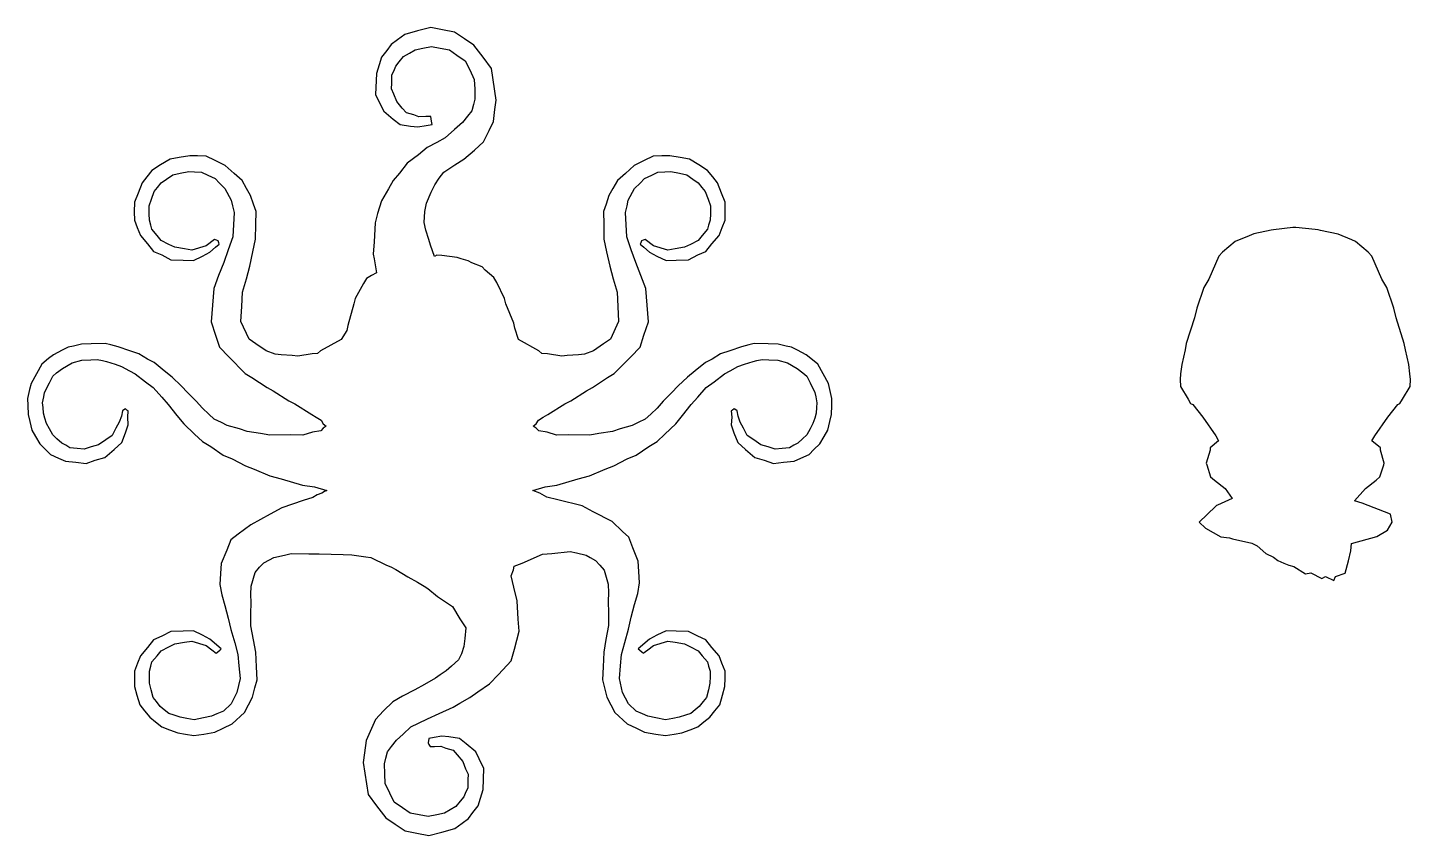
# Model space of a CAD drawing. Header units: metres. Extents: x -46 to 313, y -47 to 224.
# Drawn here: x -46.5 to 113.3, y -46.6 to 46.6 of the extents above; entities that cross this region are included whole.
import ezdxf

# ---------------------------------------------------------------- set-up
doc = ezdxf.new("R2010")
doc.units = ezdxf.units.M

msp = doc.modelspace()

# ---------------------------------------------------------------- linework, layer by layer
for p, q in [((0.11771, 46.6493), (-1.40552, 46.2791)), ((1.47594, 46.3844), (0.11771, 46.6493)), ((2.85484, 46.1441), (1.47594, 46.3844)), ((-3.74342, 45.2535), (-4.45775, 44.7121)), ((-2.88033, 45.869), (-3.74342, 45.2535)), ((-1.40552, 46.2791), (-2.88033, 45.869)), ((4.00143, 45.3612), (2.85484, 46.1441)), ((5.07561, 44.6086), (4.00143, 45.3612)), ((-5.5825, 43.2265), (-5.8633, 42.359)), ((-4.96605, 44.0195), (-5.5825, 43.2265)), ((-4.45775, 44.7121), (-4.96605, 44.0195)), ((-3.51755, 42.7047), (-3.02832, 43.3029)), ((-3.02832, 43.3029), (-2.33965, 43.7115)), ((-2.33965, 43.7115), (-1.69011, 44.0848)), ((-1.69011, 44.0848), (-0.80516, 44.2709)), ((-0.80516, 44.2709), (0.18541, 44.4689)), ((0.18541, 44.4689), (1.20967, 44.2807)), ((1.20967, 44.2807), (2.27321, 44.0908)), ((2.27321, 44.0908), (3.13846, 43.487)), ((3.13846, 43.487), (4.09932, 42.8224)), ((6.16238, 43.237), (5.07561, 44.6086)), ((7.13095, 41.9338), (6.16238, 43.237)), ((-5.8633, 42.359), (-6.16454, 41.3663)), ((-4.38948, 41.1847), (-4.16289, 41.6319)), ((-4.16289, 41.6319), (-3.93089, 42.195)), ((-3.93089, 42.195), (-3.51755, 42.7047)), ((4.09932, 42.8224), (4.61279, 41.7897)), ((4.61279, 41.7897), (5.14499, 40.6445)), ((7.67546, 38.2739), (7.13095, 41.9338)), ((-6.16454, 41.3663), (-6.25404, 38.9451)), ((-4.41971, 39.5752), (-4.39294, 40.2551)), ((-4.39294, 40.2551), (-4.38948, 41.1847)), ((5.14499, 40.6445), (5.19052, 39.5579)), ((-6.25404, 38.9451), (-5.71271, 37.7998)), ((-4.13472, 38.9564), (-4.41971, 39.5752)), ((-3.82094, 38.103), (-4.13472, 38.9564)), ((5.2168, 38.4056), (5.06209, 37.768)), ((5.19052, 39.5579), (5.2168, 38.4056)), ((-5.71271, 37.7998), (-5.31647, 37.0041)), ((-5.31647, 37.0041), (-4.21065, 36.0787)), ((-3.17365, 37.3602), (-3.82094, 38.103)), ((-2.69193, 36.8117), (-3.17365, 37.3602)), ((-1.84618, 36.5625), (-2.69193, 36.8117)), ((4.87024, 37.057), (4.37386, 36.4127)), ((5.06209, 37.768), (4.87024, 37.057)), ((7.35951, 35.8087), (7.53423, 37.1876)), ((7.53423, 37.1876), (7.67546, 38.2739)), ((-4.21065, 36.0787), (-3.4346, 35.4556)), ((-3.4346, 35.4556), (-2.21487, 35.2634)), ((-2.21487, 35.2634), (-1.39624, 35.1854)), ((-1.26086, 36.3625), (-1.84618, 36.5625)), ((-1.39624, 35.1854), (-0.41371, 35.3647)), ((-0.44157, 36.3707), (-1.26086, 36.3625)), ((0.12657, 36.4028), (-0.44157, 36.3707)), ((-0.41371, 35.3647), (0.28093, 35.4514)), ((0.21184, 35.8305), (0.12657, 36.4028)), ((0.28093, 35.4514), (0.21184, 35.8305)), ((3.78775, 35.6876), (2.87518, 34.8827)), ((4.37386, 36.4127), (3.78775, 35.6876)), ((6.8447, 34.7778), (7.35951, 35.8087)), ((1.77863, 33.926), (0.83229, 33.3913)), ((2.87518, 34.8827), (1.77863, 33.926)), ((6.21091, 33.4574), (6.8447, 34.7778)), ((-1.29312, 31.9548), (-2.61172, 31.0018)), ((-0.29542, 32.7936), (-1.29312, 31.9548)), ((0.83229, 33.3913), (-0.29542, 32.7936)), ((3.9417, 31.4494), (5.15463, 32.4933)), ((5.15463, 32.4933), (6.21091, 33.4574)), ((-31.0952, 30.7903), (-32.1031, 30.1413)), ((-30.0089, 31.4611), (-31.0952, 30.7903)), ((-28.9348, 31.653), (-30.0089, 31.4611)), ((-27.7208, 31.8599), (-28.9348, 31.653)), ((-26.8177, 31.8317), (-27.7208, 31.8599)), ((-25.8135, 31.7901), (-26.8177, 31.8317)), ((-24.7765, 31.2888), (-25.8135, 31.7901)), ((-23.6261, 30.7209), (-24.7765, 31.2888)), ((-22.6066, 29.7963), (-23.6261, 30.7209)), ((-2.61172, 31.0018), (-3.49918, 29.8596)), ((1.63873, 29.9728), (2.90904, 30.7848)), ((2.90904, 30.7848), (3.9417, 31.4494)), ((23.6261, 30.7209), (22.6066, 29.7963)), ((24.7765, 31.2888), (23.6261, 30.7209)), ((25.8135, 31.7901), (24.7765, 31.2888)), ((26.8177, 31.8317), (25.8135, 31.7901)), ((27.7208, 31.8599), (26.8177, 31.8317)), ((28.9348, 31.653), (27.7208, 31.8599)), ((30.0089, 31.4611), (28.9348, 31.653)), ((31.0952, 30.7903), (30.0089, 31.4611)), ((32.1031, 30.1413), (31.0952, 30.7903)), ((-32.6936, 29.4051), (-33.2375, 28.7159)), ((-32.1031, 30.1413), (-32.6936, 29.4051)), ((-31.0117, 28.7166), (-30.4075, 29.161)), ((-30.4075, 29.161), (-29.6886, 29.652)), ((-29.6886, 29.652), (-28.8349, 29.8385)), ((-28.8349, 29.8385), (-27.85, 30.0431)), ((-27.85, 30.0431), (-27.1617, 30.0016)), ((-27.1617, 30.0016), (-26.3549, 29.9491)), ((-26.3549, 29.9491), (-25.6516, 29.617)), ((-25.6516, 29.617), (-24.8079, 29.2124)), ((-24.8079, 29.2124), (-24.2995, 28.6919)), ((-21.6874, 28.9828), (-22.6066, 29.7963)), ((-21.162, 28.0613), (-21.6874, 28.9828)), ((-4.22394, 28.9965), (-4.77654, 28.0316)), ((-3.49918, 29.8596), (-4.22394, 28.9965)), ((0.57379, 28.5125), (1.10005, 29.2652)), ((1.10005, 29.2652), (1.63873, 29.9728)), ((21.6874, 28.9828), (21.162, 28.0613)), ((22.6066, 29.7963), (21.6874, 28.9828)), ((24.2995, 28.6919), (24.8079, 29.2124)), ((24.8079, 29.2124), (25.6516, 29.617)), ((25.6516, 29.617), (26.3549, 29.9491)), ((26.3549, 29.9491), (27.1617, 30.0016)), ((27.1617, 30.0016), (27.85, 30.0431)), ((27.85, 30.0431), (28.8349, 29.8385)), ((28.8349, 29.8385), (29.6886, 29.652)), ((29.6886, 29.652), (30.4075, 29.161)), ((30.4075, 29.161), (31.0117, 28.7166)), ((32.6936, 29.4051), (32.1031, 30.1413)), ((33.2375, 28.7159), (32.6936, 29.4051)), ((-33.7041, 27.5484), (-34.1138, 26.499)), ((-33.2375, 28.7159), (-33.7041, 27.5484)), ((-32.1567, 26.8209), (-31.8227, 27.7215)), ((-31.8227, 27.7215), (-31.4492, 28.1833)), ((-31.4492, 28.1833), (-31.0117, 28.7166)), ((-24.2995, 28.6919), (-23.67, 28.0587)), ((-23.67, 28.0587), (-22.9409, 26.7168)), ((-20.6948, 27.2547), (-21.162, 28.0613)), ((-20.3671, 26.2732), (-20.6948, 27.2547)), ((-4.77654, 28.0316), (-5.57944, 26.6367)), ((-0.39021, 26.3715), (0.15753, 27.6387)), ((0.15753, 27.6387), (0.57379, 28.5125)), ((20.6948, 27.2547), (20.3671, 26.2732)), ((21.162, 28.0613), (20.6948, 27.2547)), ((22.9409, 26.7168), (23.67, 28.0587)), ((23.67, 28.0587), (24.2995, 28.6919)), ((31.0117, 28.7166), (31.4492, 28.1833)), ((31.4492, 28.1833), (31.8227, 27.7215)), ((31.8227, 27.7215), (32.1567, 26.8209)), ((33.7041, 27.5484), (33.2375, 28.7159)), ((34.1138, 26.499), (33.7041, 27.5484)), ((-34.1138, 26.499), (-34.1383, 25.3798)), ((-32.4246, 26.0686), (-32.1567, 26.8209)), ((-32.4239, 25.1569), (-32.4246, 26.0686)), ((-22.9409, 26.7168), (-22.7935, 26.0597)), ((-22.7935, 26.0597), (-22.6133, 25.2832)), ((-20.0698, 25.4089), (-20.3671, 26.2732)), ((-5.57944, 26.6367), (-6.0322, 25.1803)), ((-0.56787, 25.402), (-0.39021, 26.3715)), ((20.3671, 26.2732), (20.0698, 25.4089)), ((22.6133, 25.2832), (22.7935, 26.0597)), ((22.7935, 26.0597), (22.9409, 26.7168)), ((32.1567, 26.8209), (32.4246, 26.0686)), ((32.4246, 26.0686), (32.4239, 25.1569)), ((34.1383, 25.3798), (34.1138, 26.499)), ((-34.1383, 25.3798), (-34.1239, 24.4217)), ((-34.1239, 24.4217), (-33.7946, 23.5727)), ((-32.3922, 24.4244), (-32.4239, 25.1569)), ((-32.217, 23.8448), (-32.3922, 24.4244)), ((-22.6133, 25.2832), (-22.7648, 22.491)), ((-20.1029, 23.922), (-20.0698, 25.4089)), ((-6.31769, 24.096), (-6.44064, 21.9146)), ((-6.0322, 25.1803), (-6.31769, 24.096)), ((-0.63138, 24.1405), (-0.56787, 25.402)), ((-0.45346, 23.2515), (-0.63138, 24.1405)), ((20.0698, 25.4089), (20.1029, 23.922)), ((22.7648, 22.491), (22.6133, 25.2832)), ((32.3922, 24.4244), (32.217, 23.8448)), ((32.4239, 25.1569), (32.3922, 24.4244)), ((33.7946, 23.5727), (34.1239, 24.4217)), ((34.1239, 24.4217), (34.1383, 25.3798)), ((-33.7946, 23.5727), (-33.4244, 22.6591)), ((-33.4244, 22.6591), (-32.6008, 21.6761)), ((-32.0936, 23.3555), (-32.217, 23.8448)), ((-31.4868, 22.6398), (-32.0936, 23.3555)), ((-31.0148, 22.0582), (-31.4868, 22.6398)), ((-22.7648, 22.491), (-23.2879, 20.9661)), ((-20.1278, 22.2174), (-20.1029, 23.922)), ((-0.09926, 22.1717), (-0.45346, 23.2515)), ((20.1029, 23.922), (20.1278, 22.2174)), ((23.2879, 20.9661), (22.7648, 22.491)), ((31.4868, 22.6398), (31.0148, 22.0582)), ((32.0936, 23.3555), (31.4868, 22.6398)), ((32.217, 23.8448), (32.0936, 23.3555)), ((32.6008, 21.6761), (33.4244, 22.6591)), ((33.4244, 22.6591), (33.7946, 23.5727)), ((94.686, 22.6059), (93.0419, 21.933)), ((95.211, 22.83), (94.686, 22.6059)), ((97.2249, 23.2575), (95.211, 22.83)), ((97.4794, 23.3034), (97.2249, 23.2575)), ((99.7277, 23.5476), (97.4794, 23.3034)), ((99.813, 23.5505), (99.7277, 23.5476)), ((100.058, 23.574), (99.813, 23.5505)), ((102.306, 23.3297), (100.058, 23.574)), ((102.628, 23.3019), (102.306, 23.3297)), ((102.903, 23.2275), (102.628, 23.3019)), ((104.937, 22.7947), (102.903, 23.2275)), ((106.532, 22.1485), (104.937, 22.7947)), ((-32.6008, 21.6761), (-31.9131, 20.811)), ((-31.9131, 20.811), (-30.9702, 20.3883)), ((-30.1429, 21.6017), (-31.0148, 22.0582)), ((-29.4358, 21.2759), (-30.1429, 21.6017)), ((-28.3495, 21.0894), (-29.4358, 21.2759)), ((-27.4883, 20.951), (-28.3495, 21.0894)), ((-25.8407, 21.4602), (-27.4883, 20.951)), ((-24.8875, 22.1619), (-25.8407, 21.4602)), ((-25.3964, 20.7154), (-24.7366, 21.2873)), ((-24.6388, 22.0888), (-24.8875, 22.1619)), ((-24.7366, 21.2873), (-24.3173, 21.6484)), ((-24.4503, 22.0185), (-24.6388, 22.0888)), ((-24.3812, 21.7944), (-24.4503, 22.0185)), ((-24.3173, 21.6484), (-24.3812, 21.7944)), ((-23.2879, 20.9661), (-23.7962, 19.5408)), ((-20.4306, 20.7443), (-20.1278, 22.2174)), ((-6.44064, 21.9146), (-6.55714, 20.4953)), ((0.08562, 21.5304), (-0.09926, 22.1717)), ((0.54634, 20.2305), (0.08562, 21.5304)), ((20.1278, 22.2174), (20.4306, 20.7443)), ((23.7962, 19.5408), (23.2879, 20.9661)), ((24.3812, 21.7944), (24.3173, 21.6484)), ((24.3173, 21.6484), (24.7366, 21.2873)), ((24.4503, 22.0185), (24.3812, 21.7944)), ((24.6388, 22.0888), (24.4503, 22.0185)), ((24.8875, 22.1619), (24.6388, 22.0888)), ((24.7366, 21.2873), (25.3964, 20.7154)), ((25.8407, 21.4602), (24.8875, 22.1619)), ((27.4883, 20.951), (25.8407, 21.4602)), ((28.3495, 21.0894), (27.4883, 20.951)), ((29.4358, 21.2759), (28.3495, 21.0894)), ((30.1429, 21.6017), (29.4358, 21.2759)), ((31.0148, 22.0582), (30.1429, 21.6017)), ((30.9702, 20.3883), (31.9131, 20.811)), ((31.9131, 20.811), (32.6008, 21.6761)), ((93.0419, 21.933), (91.5946, 20.7122)), ((106.958, 21.933), (106.532, 22.1485)), ((108.406, 20.7122), (106.958, 21.933)), ((-30.9702, 20.3883), (-29.9012, 19.8474)), ((-29.9012, 19.8474), (-28.4782, 19.7861)), ((-28.4782, 19.7861), (-27.2997, 19.7502)), ((-27.2997, 19.7502), (-26.2499, 20.2608)), ((-26.2499, 20.2608), (-25.3964, 20.7154)), ((-23.7962, 19.5408), (-24.3906, 18.0352)), ((-20.7887, 19.0963), (-20.4306, 20.7443)), ((-6.55714, 20.4953), (-6.43666, 19.9512)), ((-6.43666, 19.9512), (-6.17113, 18.3401)), ((0.80505, 20.377), (0.54634, 20.2305)), ((1.38068, 20.3271), (0.80505, 20.377)), ((3.17879, 20.0914), (1.38068, 20.3271)), ((3.62645, 19.9628), (3.17879, 20.0914)), ((4.42133, 19.7314), (3.62645, 19.9628)), ((4.87103, 19.501), (4.42133, 19.7314)), ((6.04234, 19.0043), (4.87103, 19.501)), ((20.4306, 20.7443), (20.7887, 19.0963)), ((24.3906, 18.0352), (23.7962, 19.5408)), ((25.3964, 20.7154), (26.2499, 20.2608)), ((26.2499, 20.2608), (27.2997, 19.7502)), ((27.2997, 19.7502), (28.4782, 19.7861)), ((28.4782, 19.7861), (29.9012, 19.8474)), ((29.9012, 19.8474), (30.9702, 20.3883)), ((91.1576, 20.2538), (90.0043, 17.5967)), ((91.5946, 20.7122), (91.1576, 20.2538)), ((108.842, 20.2538), (108.406, 20.7122)), ((109.996, 17.5967), (108.842, 20.2538)), ((-24.3906, 18.0352), (-24.9617, 16.533)), ((-21.6338, 16.0838), (-21.1833, 17.6538)), ((-21.1833, 17.6538), (-20.7887, 19.0963)), ((-7.32639, 17.6717), (-7.66211, 17.0814)), ((-6.71735, 18.0261), (-7.32639, 17.6717)), ((-6.17113, 18.3401), (-6.71735, 18.0261)), ((6.38899, 18.6403), (6.04234, 19.0043)), ((7.40176, 17.7939), (6.38899, 18.6403)), ((7.73875, 17.2056), (7.40176, 17.7939)), ((20.7887, 19.0963), (21.1833, 17.6538)), ((21.1833, 17.6538), (21.6338, 16.0838)), ((24.9617, 16.533), (24.3906, 18.0352)), ((90.0043, 17.5967), (89.4275, 16.6194)), ((110.573, 16.6194), (109.996, 17.5967)), ((-24.9617, 16.533), (-25.1194, 14.5833)), ((-21.723, 14.4322), (-21.6338, 16.0838)), ((-7.66211, 17.0814), (-8.62317, 15.3549)), ((8.62317, 15.3549), (7.73875, 17.2056)), ((21.6338, 16.0838), (21.723, 14.4322)), ((25.1194, 14.5833), (24.9617, 16.533)), ((89.4275, 16.6194), (88.6188, 14.228)), ((111.381, 14.228), (110.573, 16.6194)), ((-25.1194, 14.5833), (-25.2624, 12.6576)), ((-21.8192, 12.7179), (-21.723, 14.4322)), ((-8.77072, 14.7282), (-9.45297, 12.2307)), ((-8.62317, 15.3549), (-8.77072, 14.7282)), ((8.77072, 14.7282), (8.62317, 15.3549)), ((9.70299, 12.5054), (8.77072, 14.7282)), ((21.723, 14.4322), (21.8192, 12.7179)), ((25.2624, 12.6576), (25.1194, 14.5833)), ((88.3624, 13.1371), (87.4067, 10.1545)), ((88.6188, 14.228), (88.3624, 13.1371)), ((111.638, 13.1371), (111.381, 14.228)), ((112.593, 10.1545), (111.638, 13.1371)), ((-25.2624, 12.6576), (-24.7366, 11.1227)), ((-20.8681, 10.6707), (-21.8192, 12.7179)), ((-9.56902, 11.6693), (-10.2388, 10.6236)), ((-9.45297, 12.2307), (-9.56902, 11.6693)), ((9.81447, 11.939), (9.70299, 12.5054)), ((10.2388, 10.6236), (9.81447, 11.939)), ((21.8192, 12.7179), (20.8681, 10.6707)), ((24.7366, 11.1227), (25.2624, 12.6576)), ((-41.7928, 9.72432), (-42.4782, 9.38008)), ((-41.1623, 9.87006), (-41.7928, 9.72432)), ((-40.2365, 10.0931), (-41.1623, 9.87006)), ((-39.1156, 10.1132), (-40.2365, 10.0931)), ((-37.4961, 10.1563), (-39.1156, 10.1132)), ((-36.8547, 9.99953), (-37.4961, 10.1563)), ((-36.01, 9.78674), (-36.8547, 9.99953)), ((-34.6573, 9.30495), (-36.01, 9.78674)), ((-24.7366, 11.1227), (-24.3002, 9.76013)), ((-24.3002, 9.76013), (-23.2268, 8.6356)), ((-20.0766, 10.1306), (-20.8681, 10.6707)), ((-18.9052, 9.3092), (-20.0766, 10.1306)), ((-10.2388, 10.6236), (-12.613, 9.30814)), ((12.613, 9.30814), (10.2388, 10.6236)), ((20.0766, 10.1306), (18.9052, 9.3092)), ((20.8681, 10.6707), (20.0766, 10.1306)), ((23.2268, 8.6356), (24.3002, 9.76013)), ((24.3002, 9.76013), (24.7366, 11.1227)), ((36.01, 9.78674), (34.6573, 9.30495)), ((36.8547, 9.99953), (36.01, 9.78674)), ((37.4961, 10.1563), (36.8547, 9.99953)), ((39.1156, 10.1132), (37.4961, 10.1563)), ((40.2365, 10.0931), (39.1156, 10.1132)), ((41.1623, 9.87006), (40.2365, 10.0931)), ((41.7928, 9.72432), (41.1623, 9.87006)), ((42.4782, 9.38008), (41.7928, 9.72432)), ((87.4067, 10.1545), (87.2876, 9.45251)), ((112.712, 9.45251), (112.593, 10.1545)), ((-44.0288, 8.42157), (-44.8164, 7.76469)), ((-43.4879, 8.86221), (-44.0288, 8.42157)), ((-42.4782, 9.38008), (-43.4879, 8.86221)), ((-41.3167, 7.93321), (-40.1992, 8.24646)), ((-40.1992, 8.24646), (-39.1735, 8.29361)), ((-39.1735, 8.29361), (-38.4109, 8.32286)), ((-38.4109, 8.32286), (-37.7961, 8.19795)), ((-37.7961, 8.19795), (-37.3474, 8.10281)), ((-37.3474, 8.10281), (-36.3441, 7.76753)), ((-33.6026, 8.96442), (-34.6573, 9.30495)), ((-32.6213, 8.37468), (-33.6026, 8.96442)), ((-31.8574, 7.95927), (-32.6213, 8.37468)), ((-23.2268, 8.6356), (-21.3165, 6.69315)), ((-17.8607, 8.94702), (-18.9052, 9.3092)), ((-17.1806, 8.84084), (-17.8607, 8.94702)), ((-15.8792, 8.76077), (-17.1806, 8.84084)), ((-15.2599, 8.71924), (-15.8792, 8.76077)), ((-13.6016, 8.9861), (-15.2599, 8.71924)), ((-12.9658, 8.99846), (-13.6016, 8.9861)), ((-12.613, 9.30814), (-12.9658, 8.99846)), ((12.9658, 8.99846), (12.613, 9.30814)), ((13.6016, 8.9861), (12.9658, 8.99846)), ((15.2599, 8.71924), (13.6016, 8.9861)), ((15.8792, 8.76077), (15.2599, 8.71924)), ((17.1806, 8.84084), (15.8792, 8.76077)), ((17.8607, 8.94702), (17.1806, 8.84084)), ((18.9052, 9.3092), (17.8607, 8.94702)), ((21.3165, 6.69315), (23.2268, 8.6356)), ((32.6213, 8.37468), (31.8574, 7.95927)), ((33.6026, 8.96442), (32.6213, 8.37468)), ((34.6573, 9.30495), (33.6026, 8.96442)), ((36.3441, 7.76753), (37.3474, 8.10281)), ((37.3474, 8.10281), (37.7961, 8.19795)), ((37.7961, 8.19795), (38.4109, 8.32286)), ((38.4109, 8.32286), (39.1735, 8.29361)), ((39.1735, 8.29361), (40.1992, 8.24646)), ((40.1992, 8.24646), (41.3167, 7.93321)), ((43.4879, 8.86221), (42.4782, 9.38008)), ((44.0288, 8.42157), (43.4879, 8.86221)), ((44.8164, 7.76469), (44.0288, 8.42157)), ((87.2876, 9.45251), (86.9001, 7.74442)), ((113.1, 7.74442), (112.712, 9.45251)), ((-44.8164, 7.76469), (-46.0486, 5.55858)), ((-43.9487, 5.62016), (-43.5558, 6.39928)), ((-43.5558, 6.39928), (-43.1049, 6.75787)), ((-43.1049, 6.75787), (-42.4465, 7.27168)), ((-42.4465, 7.27168), (-41.3167, 7.93321)), ((-36.3441, 7.76753), (-35.6107, 7.51396)), ((-35.6107, 7.51396), (-34.7054, 7.02631)), ((-34.7054, 7.02631), (-34.0428, 6.65985)), ((-34.0428, 6.65985), (-32.8522, 5.7522)), ((-30.6787, 6.98871), (-31.8574, 7.95927)), ((-29.7766, 6.27101), (-30.6787, 6.98871)), ((-21.3165, 6.69315), (-20.5439, 6.22331)), ((20.5439, 6.22331), (21.3165, 6.69315)), ((30.6787, 6.98871), (29.7766, 6.27101)), ((31.8574, 7.95927), (30.6787, 6.98871)), ((32.8522, 5.7522), (34.0428, 6.65985)), ((34.0428, 6.65985), (34.7054, 7.02631)), ((34.7054, 7.02631), (35.6107, 7.51396)), ((35.6107, 7.51396), (36.3441, 7.76753)), ((41.3167, 7.93321), (42.4465, 7.27168)), ((42.4465, 7.27168), (43.1049, 6.75787)), ((43.1049, 6.75787), (43.5558, 6.39928)), ((43.5558, 6.39928), (43.9487, 5.62016)), ((46.0486, 5.55858), (44.8164, 7.76469)), ((86.7545, 6.64462), (86.7097, 6.00822)), ((86.9001, 7.74442), (86.7545, 6.64462)), ((113.245, 6.64462), (113.1, 7.74442)), ((113.29, 6.00822), (113.245, 6.64462)), ((-46.2259, 4.83667), (-46.456, 3.79274)), ((-46.0486, 5.55858), (-46.2259, 4.83667)), ((-44.5047, 4.50116), (-43.9487, 5.62016)), ((-32.8522, 5.7522), (-31.947, 5.07784)), ((-31.947, 5.07784), (-30.9701, 3.98047)), ((-28.7036, 5.27193), (-29.7766, 6.27101)), ((-27.9352, 4.46638), (-28.7036, 5.27193)), ((-20.5439, 6.22331), (-18.7876, 5.09918)), ((-18.7876, 5.09918), (-18.0983, 4.70264)), ((18.0983, 4.70264), (18.7876, 5.09918)), ((18.7876, 5.09918), (20.5439, 6.22331)), ((28.7036, 5.27193), (27.9352, 4.46638)), ((29.7766, 6.27101), (28.7036, 5.27193)), ((30.9701, 3.98047), (31.947, 5.07784)), ((31.947, 5.07784), (32.8522, 5.7522)), ((43.9487, 5.62016), (44.5047, 4.50116)), ((46.2259, 4.83667), (46.0486, 5.55858)), ((46.456, 3.79274), (46.2259, 4.83667)), ((86.7097, 6.00822), (86.7289, 5.20543)), ((86.7289, 5.20543), (87.6077, 3.74588)), ((112.392, 3.74588), (113.271, 5.20543)), ((113.271, 5.20543), (113.29, 6.00822)), ((-46.456, 3.79274), (-46.4343, 3.01195)), ((-44.7225, 3.32297), (-44.6007, 3.99811)), ((-44.6814, 2.77609), (-44.7225, 3.32297)), ((-44.6007, 3.99811), (-44.5047, 4.50116)), ((-30.9701, 3.98047), (-30.212, 3.11583)), ((-26.9816, 3.48943), (-27.9352, 4.46638)), ((-26.2617, 2.69411), (-26.9816, 3.48943)), ((-18.0983, 4.70264), (-16.2973, 3.55896)), ((-16.2973, 3.55896), (-15.5961, 3.17947)), ((15.5961, 3.17947), (16.2973, 3.55896)), ((16.2973, 3.55896), (18.0983, 4.70264)), ((26.9816, 3.48943), (26.2617, 2.69411)), ((27.9352, 4.46638), (26.9816, 3.48943)), ((30.212, 3.11583), (30.9701, 3.98047)), ((44.5047, 4.50116), (44.6007, 3.99811)), ((44.6007, 3.99811), (44.7225, 3.32297)), ((44.7225, 3.32297), (44.6814, 2.77609)), ((46.4343, 3.01195), (46.456, 3.79274)), ((87.6077, 3.74588), (87.9073, 3.25163)), ((87.9073, 3.25163), (88.1431, 3.10464)), ((111.857, 3.10464), (112.093, 3.25163)), ((112.093, 3.25163), (112.392, 3.74588)), ((-46.4343, 3.01195), (-46.4018, 1.95535)), ((-46.4018, 1.95535), (-46.2045, 1.16432)), ((-44.6254, 2.09921), (-44.6814, 2.77609)), ((-44.4714, 1.54349), (-44.6254, 2.09921)), ((-35.6182, 1.75217), (-35.8794, 1.06384)), ((-35.511, 2.3912), (-35.6182, 1.75217)), ((-35.3547, 2.49123), (-35.511, 2.3912)), ((-35.1612, 2.6046), (-35.3547, 2.49123)), ((-34.9829, 2.47934), (-35.1612, 2.6046)), ((-34.8325, 2.38826), (-34.9829, 2.47934)), ((-34.8927, 1.65477), (-34.8325, 2.38826)), ((-34.8366, 0.7786), (-34.8927, 1.65477)), ((-30.212, 3.11583), (-29.2091, 1.84258)), ((-29.2091, 1.84258), (-28.4267, 0.88556)), ((-25.526, 2.00034), (-26.2617, 2.69411)), ((-24.9023, 1.42686), (-25.526, 2.00034)), ((-15.5961, 3.17947), (-13.6364, 1.94527)), ((-13.6364, 1.94527), (-13.109, 1.64528)), ((-13.109, 1.64528), (-12.5629, 1.31519)), ((12.5629, 1.31519), (13.109, 1.64528)), ((13.109, 1.64528), (13.6364, 1.94527)), ((13.6364, 1.94527), (15.5961, 3.17947)), ((25.526, 2.00034), (24.9023, 1.42686)), ((26.2617, 2.69411), (25.526, 2.00034)), ((28.4267, 0.88556), (29.2091, 1.84258)), ((29.2091, 1.84258), (30.212, 3.11583)), ((34.9829, 2.47934), (34.8325, 2.38826)), ((34.8325, 2.38826), (34.8927, 1.65477)), ((34.8927, 1.65477), (34.8366, 0.7786)), ((35.1612, 2.6046), (34.9829, 2.47934)), ((35.3547, 2.49123), (35.1612, 2.6046)), ((35.511, 2.3912), (35.3547, 2.49123)), ((35.6182, 1.75217), (35.511, 2.3912)), ((35.8794, 1.06384), (35.6182, 1.75217)), ((44.6254, 2.09921), (44.4714, 1.54349)), ((44.6814, 2.77609), (44.6254, 2.09921)), ((46.2045, 1.16432), (46.4018, 1.95535)), ((46.4018, 1.95535), (46.4343, 3.01195)), ((88.1431, 3.10464), (89.3093, 1.64034)), ((89.3093, 1.64034), (90.8177, -0.49652)), ((109.182, -0.49652), (110.691, 1.64034)), ((110.691, 1.64034), (111.857, 3.10464)), ((-46.2045, 1.16432), (-45.9781, 0.16731)), ((-45.9781, 0.16731), (-45.5632, -0.56799)), ((-44.2718, 0.90999), (-44.4714, 1.54349)), ((-43.942, 0.31427), (-44.2718, 0.90999)), ((-43.5454, -0.38657), (-43.942, 0.31427)), ((-36.2601, 0.37363), (-36.6751, -0.44676)), ((-35.8794, 1.06384), (-36.2601, 0.37363)), ((-35.1378, -0.14925), (-34.8366, 0.7786)), ((-28.4267, 0.88556), (-27.1728, -0.31232)), ((-24.0666, 1.02789), (-24.9023, 1.42686)), ((-23.3893, 0.69673), (-24.0666, 1.02789)), ((-21.9971, 0.29054), (-23.3893, 0.69673)), ((-21.1114, -0.00423), (-21.9971, 0.29054)), ((-12.5979, 0.08636), (-13.5496, -0.06941)), ((-12.3023, 0.39632), (-12.5979, 0.08636)), ((-12.5629, 1.31519), (-12.298, 0.8747)), ((-11.951, 0.62523), (-12.3023, 0.39632)), ((-12.298, 0.8747), (-11.951, 0.62523)), ((11.951, 0.62523), (12.298, 0.8747)), ((12.3023, 0.39632), (11.951, 0.62523)), ((12.298, 0.8747), (12.5629, 1.31519)), ((12.5979, 0.08636), (12.3023, 0.39632)), ((13.55, -0.06941), (12.5979, 0.08636)), ((21.9971, 0.29054), (21.1114, -0.00423)), ((23.3893, 0.69673), (21.9971, 0.29054)), ((24.0666, 1.02789), (23.3893, 0.69673)), ((24.9023, 1.42686), (24.0666, 1.02789)), ((27.1728, -0.31232), (28.4267, 0.88556)), ((34.8366, 0.7786), (35.1378, -0.14925)), ((36.2601, 0.37363), (35.8794, 1.06384)), ((36.6751, -0.44676), (36.2601, 0.37363)), ((43.942, 0.31427), (43.5454, -0.38657)), ((44.2718, 0.90999), (43.942, 0.31427)), ((44.4714, 1.54349), (44.2718, 0.90999)), ((45.5632, -0.56799), (45.9781, 0.16731)), ((45.9781, 0.16731), (46.2045, 1.16432)), ((-45.5632, -0.56799), (-45.0568, -1.41087)), ((-45.0568, -1.41087), (-44.3803, -2.07532)), ((-43.072, -0.84192), (-43.5454, -0.38657)), ((-42.5263, -1.33813), (-43.072, -0.84192)), ((-42.0564, -1.58426), (-42.5263, -1.33813)), ((-41.5804, -1.88445), (-42.0564, -1.58426)), ((-38.263, -1.54816), (-39.1131, -1.77324)), ((-37.4295, -0.97221), (-38.263, -1.54816)), ((-36.6751, -0.44676), (-37.4295, -0.97221)), ((-36.4631, -2.07744), (-35.5763, -1.27148)), ((-35.5763, -1.27148), (-35.1378, -0.14925)), ((-27.1728, -0.31232), (-26.2683, -1.13663)), ((-26.2683, -1.13663), (-25.3059, -1.73152)), ((-19.5503, -0.24686), (-21.1114, -0.00423)), ((-18.4769, -0.40892), (-19.5503, -0.24686)), ((-16.0414, -0.37712), (-18.4769, -0.40892)), ((-14.6614, -0.41046), (-16.0414, -0.37712)), ((-13.5496, -0.06941), (-14.6614, -0.41046)), ((14.6618, -0.41046), (13.55, -0.06941)), ((16.0414, -0.37712), (14.6618, -0.41046)), ((18.4769, -0.40892), (16.0414, -0.37712)), ((19.5503, -0.24686), (18.4769, -0.40892)), ((21.1114, -0.00423), (19.5503, -0.24686)), ((25.3059, -1.73152), (26.2683, -1.13663)), ((26.2683, -1.13663), (27.1728, -0.31232)), ((35.1378, -0.14925), (35.5763, -1.27148)), ((35.5763, -1.27148), (36.4631, -2.07744)), ((37.4295, -0.97221), (36.6751, -0.44676)), ((38.263, -1.54816), (37.4295, -0.97221)), ((39.1131, -1.77324), (38.263, -1.54816)), ((42.0564, -1.58426), (41.5804, -1.88445)), ((42.5263, -1.33813), (42.0564, -1.58426)), ((43.072, -0.84192), (42.5263, -1.33813)), ((43.5454, -0.38657), (43.072, -0.84192)), ((44.3803, -2.07532), (45.0568, -1.41087)), ((45.0568, -1.41087), (45.5632, -0.56799)), ((91.1428, -1.06377), (90.1562, -1.87265)), ((90.8177, -0.49652), (91.1428, -1.06377)), ((108.857, -1.06377), (109.182, -0.49652)), ((109.844, -1.87265), (108.857, -1.06377)), ((-44.3803, -2.07532), (-43.8192, -2.65788)), ((-43.8192, -2.65788), (-42.8844, -3.0912)), ((-42.8844, -3.0912), (-42.0827, -3.44186)), ((-40.723, -1.95753), (-41.5804, -1.88445)), ((-39.9205, -2.05589), (-40.723, -1.95753)), ((-39.1131, -1.77324), (-39.9205, -2.05589)), ((-38.6421, -3.32903), (-37.5438, -3.01709)), ((-37.5438, -3.01709), (-36.4631, -2.07744)), ((-25.3059, -1.73152), (-23.856, -2.7149)), ((-23.856, -2.7149), (-22.8132, -3.16716)), ((-22.8132, -3.16716), (-21.2775, -3.97342)), ((21.2775, -3.97342), (22.8132, -3.16716)), ((22.8132, -3.16716), (23.856, -2.7149)), ((23.856, -2.7149), (25.3059, -1.73152)), ((36.4631, -2.07744), (37.5438, -3.01709)), ((37.5438, -3.01709), (38.6421, -3.32903)), ((39.9205, -2.05589), (39.1131, -1.77324)), ((40.723, -1.95753), (39.9205, -2.05589)), ((41.5804, -1.88445), (40.723, -1.95753)), ((42.0827, -3.44186), (42.8844, -3.0912)), ((42.8844, -3.0912), (43.8192, -2.65788)), ((43.8192, -2.65788), (44.3803, -2.07532)), ((90.1608, -2.14531), (89.7171, -3.64743)), ((90.1562, -1.87265), (90.1608, -2.14531)), ((109.839, -2.14531), (109.844, -1.87265)), ((110.283, -3.64743), (109.839, -2.14531)), ((-42.0827, -3.44186), (-40.8848, -3.55319)), ((-40.8848, -3.55319), (-39.6963, -3.71027)), ((-39.6963, -3.71027), (-38.6421, -3.32903)), ((-21.2775, -3.97342), (-20.2695, -4.35152)), ((-20.2695, -4.35152), (-18.4635, -5.10677)), ((18.4635, -5.10677), (20.2695, -4.35152)), ((20.2695, -4.35152), (21.2775, -3.97342)), ((38.6421, -3.32903), (39.6963, -3.71027)), ((39.6963, -3.71027), (40.8848, -3.55319)), ((40.8848, -3.55319), (42.0827, -3.44186)), ((89.7171, -3.64743), (89.7917, -3.83705)), ((89.7917, -3.83705), (90.2187, -5.25209)), ((109.781, -5.25209), (110.208, -3.83705)), ((110.208, -3.83705), (110.283, -3.64743)), ((-18.4635, -5.10677), (-17.1613, -5.45712)), ((-17.1613, -5.45712), (-14.6852, -6.20523)), ((-14.6852, -6.20523), (-13.3147, -6.40425)), ((13.3147, -6.40425), (14.6852, -6.20523)), ((14.6852, -6.20523), (17.1613, -5.45712)), ((17.1613, -5.45712), (18.4635, -5.10677)), ((90.2187, -5.25209), (90.6581, -5.6189)), ((90.6581, -5.6189), (91.8847, -6.57829)), ((108.115, -6.57829), (109.342, -5.6189)), ((109.342, -5.6189), (109.781, -5.25209)), ((-13.5077, -7.6097), (-14.6259, -7.98936)), ((-13.0153, -7.29979), (-13.5077, -7.6097)), ((-13.3147, -6.40425), (-11.9055, -6.82909)), ((-12.4778, -7.11501), (-13.0153, -7.29979)), ((-12.1731, -6.92281), (-12.4778, -7.11501)), ((-11.9055, -6.82909), (-12.1731, -6.92281)), ((11.9055, -6.82909), (13.3147, -6.40425)), ((12.7221, -7.11485), (11.9055, -6.82909)), ((13.5376, -7.5972), (12.7221, -7.11485)), ((14.8009, -7.90565), (13.5376, -7.5972)), ((17.5949, -8.57527), (14.8009, -7.90565)), ((92.6926, -7.72758), (91.017, -8.50247)), ((91.8847, -6.57829), (92.6926, -7.72758)), ((106.842, -8.00571), (108.115, -6.57829)), ((-18.4355, -9.5439), (-20.6802, -10.7823)), ((-17.0859, -8.81145), (-18.4355, -9.5439)), ((-14.6259, -7.98936), (-17.0859, -8.81145)), ((18.8786, -9.26831), (17.5949, -8.57527)), ((21.0562, -10.4143), (18.8786, -9.26831)), ((90.7925, -8.66418), (88.9064, -10.4797)), ((90.9071, -8.54703), (90.7925, -8.66418)), ((91.017, -8.50247), (90.9071, -8.54703)), ((107.706, -8.27524), (106.842, -8.00571)), ((111.013, -9.54706), (107.706, -8.27524)), ((111.184, -10.4742), (111.013, -9.54706)), ((-20.6802, -10.7823), (-22.1431, -11.8694)), ((22.2843, -11.5595), (21.0562, -10.4143)), ((88.9064, -10.4797), (89.625, -11.1844)), ((110.652, -11.4149), (111.184, -10.4742)), ((-22.9822, -12.4962), (-23.459, -13.7079)), ((-22.1431, -11.8694), (-22.9822, -12.4962)), ((23.0025, -12.2122), (22.2843, -11.5595)), ((23.4611, -13.4359), (23.0025, -12.2122)), ((89.625, -11.1844), (91.4118, -12.1675)), ((91.4118, -12.1675), (92.4026, -12.2826)), ((92.4026, -12.2826), (92.7415, -12.3873)), ((92.7415, -12.3873), (94.9872, -12.9016)), ((106.494, -12.9367), (109.404, -12.1369)), ((109.404, -12.1369), (110.652, -11.4149)), ((-23.459, -13.7079), (-24.1121, -15.2455)), ((-18.0334, -14.5613), (-16.7786, -14.2853)), ((-16.7786, -14.2853), (-15.9993, -14.0994)), ((-15.9993, -14.0994), (-13.9534, -14.1128)), ((-13.9534, -14.1128), (-12.7614, -14.1162)), ((-12.7614, -14.1162), (-10.0219, -14.2113)), ((-10.0219, -14.2113), (-9.0213, -14.2306)), ((-9.0213, -14.2306), (-7.37032, -14.4774)), ((10.661, -15.2261), (13.0265, -14.1706)), ((13.0265, -14.1706), (14.0973, -14.084)), ((14.0973, -14.084), (16.2094, -13.8444)), ((16.2094, -13.8444), (16.9386, -14.0112)), ((16.9386, -14.0112), (18.0878, -14.2873)), ((18.0878, -14.2873), (18.5336, -14.5539)), ((24.0901, -14.9892), (23.4611, -13.4359)), ((94.9872, -12.9016), (95.6013, -13.2087)), ((95.6013, -13.2087), (96.6004, -14.0872)), ((96.6004, -14.0872), (97.4702, -14.5001)), ((106.163, -14.9552), (106.429, -13.7938)), ((106.429, -13.7938), (106.494, -12.9367)), ((-24.1121, -15.2455), (-24.1719, -16.3954)), ((-20.1891, -16.2688), (-19.656, -15.6884)), ((-19.656, -15.6884), (-19.1778, -15.1549)), ((-19.1778, -15.1549), (-18.5133, -14.8201)), ((-18.5133, -14.8201), (-18.0334, -14.5613)), ((-7.37032, -14.4774), (-6.79385, -14.557)), ((-6.79385, -14.557), (-5.00031, -15.4256)), ((-5.00031, -15.4256), (-4.50414, -15.6367)), ((-4.50414, -15.6367), (-3.93443, -15.9395)), ((-3.93443, -15.9395), (-2.51555, -16.774)), ((9.67505, -15.9957), (9.76317, -15.575)), ((9.76317, -15.575), (10.661, -15.2261)), ((18.5336, -14.5539), (19.1547, -14.8993)), ((19.1547, -14.8993), (19.6334, -15.4328)), ((19.6334, -15.4328), (20.1665, -16.0125)), ((24.1499, -16.1637), (24.0901, -14.9892)), ((97.4702, -14.5001), (97.9915, -14.8992)), ((97.9915, -14.8992), (98.6591, -15.2133)), ((98.6591, -15.2133), (99.2486, -15.427)), ((99.2486, -15.427), (99.8407, -15.5863)), ((99.8407, -15.5863), (101.165, -16.4412)), ((105.778, -16.3636), (106.163, -14.9552)), ((-24.1719, -16.3954), (-24.2572, -17.6808)), ((-20.6455, -17.8747), (-20.1891, -16.2688)), ((-2.51555, -16.774), (-1.43143, -17.4019)), ((-1.43143, -17.4019), (-0.64252, -17.852)), ((9.41174, -16.659), (9.67505, -15.9957)), ((9.72411, -17.984), (9.41174, -16.659)), ((20.1665, -16.0125), (20.6235, -17.6421)), ((24.024, -18.7006), (24.2352, -17.4768)), ((24.2352, -17.4768), (24.1499, -16.1637)), ((101.165, -16.4412), (101.791, -16.3088)), ((101.791, -16.3088), (103.071, -16.987)), ((103.071, -16.987), (103.477, -16.7446)), ((103.477, -16.7446), (104.436, -17.1981)), ((104.436, -17.1981), (104.643, -16.7527)), ((104.643, -16.7527), (105.778, -16.3636)), ((-24.2572, -17.6808), (-24.0141, -18.8661)), ((-24.0141, -18.8661), (-23.6588, -20.1184)), ((-20.6555, -18.8232), (-20.6455, -17.8747)), ((-20.6522, -19.739), (-20.6555, -18.8232)), ((-0.64252, -17.852), (-0.21967, -18.1176)), ((-0.21967, -18.1176), (0.8835, -19.0596)), ((0.8835, -19.0596), (2.63876, -20.2084)), ((10.0878, -19.5486), (9.72411, -17.984)), ((20.6235, -17.6421), (20.6324, -18.6295)), ((20.6324, -18.6295), (20.6248, -19.5801)), ((23.6665, -19.9804), (24.024, -18.7006)), ((-23.6588, -20.1184), (-23.2842, -21.5502)), ((-20.6713, -21.0703), (-20.6522, -19.739)), ((2.63876, -20.2084), (3.49098, -21.6363)), ((10.2104, -21.6791), (10.0878, -19.5486)), ((20.6248, -19.5801), (20.6449, -20.9756)), ((23.277, -21.4652), (23.6665, -19.9804)), ((-23.2842, -21.5502), (-22.9842, -22.8689)), ((-20.6715, -22.4384), (-20.6713, -21.0703)), ((3.49098, -21.6363), (4.16602, -22.6774)), ((10.3424, -23.0518), (10.2104, -21.6791)), ((20.6449, -20.9756), (20.6458, -22.4077)), ((22.9787, -22.8399), (23.277, -21.4652)), ((-30.9702, -23.6498), (-31.9131, -24.0725)), ((-29.9012, -23.1083), (-30.9702, -23.6498)), ((-28.4782, -23.0476), (-29.9012, -23.1083)), ((-27.2997, -23.0117), (-28.4782, -23.0476)), ((-26.2499, -23.5223), (-27.2997, -23.0117)), ((-25.3964, -23.9769), (-26.2499, -23.5223)), ((-22.9842, -22.8689), (-22.539, -24.3958)), ((-20.3562, -24.0473), (-20.6715, -22.4384)), ((4.06458, -23.9191), (3.93362, -24.8456)), ((4.16602, -22.6774), (4.06458, -23.9191)), ((9.79585, -25.144), (10.3424, -23.0518)), ((20.6458, -22.4077), (20.3428, -24.0317)), ((22.5281, -24.3802), (22.9787, -22.8399)), ((26.2499, -23.5223), (25.3964, -23.9769)), ((27.2997, -23.0117), (26.2499, -23.5223)), ((28.4782, -23.0476), (27.2997, -23.0117)), ((29.9012, -23.1083), (28.4782, -23.0476)), ((30.9702, -23.6498), (29.9012, -23.1083)), ((31.9131, -24.0725), (30.9702, -23.6498)), ((-32.6008, -24.9376), (-33.4244, -25.9212)), ((-31.9131, -24.0725), (-32.6008, -24.9376)), ((-31.4868, -25.9018), (-31.0148, -25.3197)), ((-31.0148, -25.3197), (-30.1429, -24.8632)), ((-30.1429, -24.8632), (-29.4358, -24.5374)), ((-29.4358, -24.5374), (-28.3495, -24.3509)), ((-28.3495, -24.3509), (-27.4883, -24.2125)), ((-27.4883, -24.2125), (-25.8407, -24.7217)), ((-25.8407, -24.7217), (-25.1791, -25.2254)), ((-24.083, -25.0953), (-25.3964, -23.9769)), ((-25.1791, -25.2254), (-24.6602, -25.614)), ((-24.6602, -25.614), (-24.5237, -25.4937)), ((-24.5237, -25.4937), (-24.2272, -25.2223)), ((-24.2272, -25.2223), (-24.083, -25.0953)), ((-22.539, -24.3958), (-22.1653, -25.7525)), ((-20.0969, -25.48), (-20.3562, -24.0473)), ((-20.0245, -27.1846), (-20.0969, -25.48)), ((3.93362, -24.8456), (3.65332, -25.6974)), ((9.41158, -26.4725), (9.79585, -25.144)), ((20.0969, -25.48), (20.0245, -27.1846)), ((20.3428, -24.0317), (20.0969, -25.48)), ((22.1653, -25.7525), (22.5281, -24.3802)), ((25.3964, -23.9769), (24.083, -25.0953)), ((24.083, -25.0953), (24.2272, -25.2223)), ((24.2272, -25.2223), (24.5237, -25.4937)), ((24.5237, -25.4937), (24.6602, -25.614)), ((24.6602, -25.614), (25.1791, -25.2254)), ((25.1791, -25.2254), (25.8407, -24.7217)), ((25.8407, -24.7217), (27.4883, -24.2125)), ((27.4883, -24.2125), (28.3495, -24.3509)), ((28.3495, -24.3509), (29.4358, -24.5374)), ((29.4358, -24.5374), (30.1429, -24.8632)), ((30.1429, -24.8632), (31.0148, -25.3197)), ((31.0148, -25.3197), (31.4868, -25.9018)), ((32.6008, -24.9376), (31.9131, -24.0725)), ((33.4244, -25.9212), (32.6008, -24.9376)), ((-33.7546, -26.7758), (-34.1229, -27.6843)), ((-33.4244, -25.9212), (-33.7546, -26.7758)), ((-32.3824, -27.687), (-32.2119, -27.1074)), ((-32.2119, -27.1074), (-32.0936, -26.6181)), ((-32.0936, -26.6181), (-31.4868, -25.9018)), ((-22.1653, -25.7525), (-22.0515, -27.069)), ((-22.0515, -27.069), (-21.9194, -28.5458)), ((2.49438, -27.1139), (1.88699, -27.6626)), ((3.31447, -26.3847), (2.49438, -27.1139)), ((3.65332, -25.6974), (3.31447, -26.3847)), ((7.96078, -28.0684), (9.41158, -26.4725)), ((21.9194, -28.5458), (22.0515, -27.069)), ((22.0515, -27.069), (22.1653, -25.7525)), ((31.4868, -25.9018), (32.0936, -26.6181)), ((32.0936, -26.6181), (32.2119, -27.1074)), ((32.2119, -27.1074), (32.3824, -27.687)), ((33.7546, -26.7758), (33.4244, -25.9212)), ((34.1229, -27.6843), (33.7546, -26.7758)), ((-34.1229, -27.6843), (-34.1275, -28.4968)), ((-34.1275, -28.4968), (-34.0976, -29.4463)), ((-32.3936, -28.3081), (-32.3824, -27.687)), ((-32.3756, -29.0815), (-32.3936, -28.3081)), ((-21.9194, -28.5458), (-22.2732, -30.1461)), ((-20.2021, -29.6167), (-19.9583, -28.6715)), ((-19.9583, -28.6715), (-20.0245, -27.1846)), ((0.65463, -28.4859), (-0.60707, -29.2226)), ((1.19438, -28.1233), (0.65463, -28.4859)), ((1.88699, -27.6626), (1.19438, -28.1233)), ((6.91481, -29.1358), (7.96078, -28.0684)), ((20.0245, -27.1846), (19.9583, -28.6715)), ((19.9583, -28.6715), (20.2021, -29.6167)), ((22.2732, -30.1461), (21.9194, -28.5458)), ((32.3936, -28.3081), (32.3756, -29.0815)), ((32.3824, -27.687), (32.3936, -28.3081)), ((34.0976, -29.4463), (34.1275, -28.4968)), ((34.1275, -28.4968), (34.1229, -27.6843)), ((-34.0976, -29.4463), (-33.8281, -30.4513)), ((-32.1969, -29.8282), (-32.3756, -29.0815)), ((-31.9597, -30.7298), (-32.1969, -29.8282)), ((-22.2732, -30.1461), (-22.9577, -31.4623)), ((-20.4748, -30.6916), (-20.2021, -29.6167)), ((-1.7354, -29.8523), (-3.14493, -30.5872)), ((-0.60707, -29.2226), (-1.7354, -29.8523)), ((4.64693, -30.7396), (5.5437, -30.0708)), ((5.5437, -30.0708), (6.91481, -29.1358)), ((20.2021, -29.6167), (20.4748, -30.6916)), ((22.9577, -31.4623), (22.2732, -30.1461)), ((32.1969, -29.8282), (31.9597, -30.7298)), ((32.3756, -29.0815), (32.1969, -29.8282)), ((33.8281, -30.4513), (34.0976, -29.4463)), ((-33.8281, -30.4513), (-33.5051, -31.5858)), ((-33.5051, -31.5858), (-32.9525, -32.263)), ((-31.5795, -31.2049), (-31.9597, -30.7298)), ((-31.1333, -31.7481), (-31.5795, -31.2049)), ((-30.6798, -32.1335), (-31.1333, -31.7481)), ((-22.9577, -31.4623), (-23.8385, -32.3017)), ((-21.3962, -32.4641), (-20.4748, -30.6916)), ((-4.26254, -31.2275), (-5.33394, -32.2778)), ((-3.14493, -30.5872), (-4.26254, -31.2275)), ((1.08865, -32.574), (2.69206, -31.8439)), ((2.69206, -31.8439), (3.4895, -31.3685)), ((3.4895, -31.3685), (4.64693, -30.7396)), ((20.4748, -30.6916), (21.3962, -32.4641)), ((23.8385, -32.3017), (22.9577, -31.4623)), ((31.1333, -31.7481), (30.6798, -32.1335)), ((31.5795, -31.2049), (31.1333, -31.7481)), ((31.9597, -30.7298), (31.5795, -31.2049)), ((32.9525, -32.263), (33.5051, -31.5858)), ((33.5051, -31.5858), (33.8281, -30.4513)), ((-32.9525, -32.263), (-32.352, -32.9842)), ((-32.352, -32.9842), (-31.6803, -33.5319)), ((-31.6803, -33.5319), (-30.9529, -34.1114)), ((-30.1483, -32.5693), (-30.6798, -32.1335)), ((-29.5358, -32.7802), (-30.1483, -32.5693)), ((-28.8216, -33.0147), (-29.5358, -32.7802)), ((-28.0739, -33.1541), (-28.8216, -33.0147)), ((-27.218, -33.3073), (-28.0739, -33.1541)), ((-26.133, -33.0788), (-27.218, -33.3073)), ((-25.2052, -32.8855), (-26.133, -33.0788)), ((-24.5855, -32.6249), (-25.2052, -32.8855)), ((-23.8385, -32.3017), (-24.5855, -32.6249)), ((-22.8236, -33.7719), (-21.3962, -32.4641)), ((-6.27803, -33.2709), (-6.87206, -34.637)), ((-5.33394, -32.2778), (-6.27803, -33.2709)), ((-1.3083, -33.6758), (-0.26971, -33.1948)), ((-0.26971, -33.1948), (1.08865, -32.574)), ((21.3962, -32.4641), (22.8236, -33.7719)), ((24.5855, -32.6249), (23.8385, -32.3017)), ((25.2052, -32.8855), (24.5855, -32.6249)), ((26.133, -33.0788), (25.2052, -32.8855)), ((27.218, -33.3073), (26.133, -33.0788)), ((28.0739, -33.1541), (27.218, -33.3073)), ((28.8216, -33.0147), (28.0739, -33.1541)), ((29.5358, -32.7802), (28.8216, -33.0147)), ((30.1483, -32.5693), (29.5358, -32.7802)), ((30.6798, -32.1335), (30.1483, -32.5693)), ((30.9529, -34.1114), (31.6803, -33.5319)), ((31.6803, -33.5319), (32.352, -32.9842)), ((32.352, -32.9842), (32.9525, -32.263)), ((-30.9529, -34.1114), (-30.0714, -34.4647)), ((-30.0714, -34.4647), (-29.1127, -34.8269)), ((-29.1127, -34.8269), (-28.2249, -34.9701)), ((-28.2249, -34.9701), (-27.2413, -35.1247)), ((-27.2413, -35.1247), (-26.1008, -34.9447)), ((-26.1008, -34.9447), (-24.8261, -34.7292)), ((-24.8261, -34.7292), (-23.8819, -34.2792)), ((-23.8819, -34.2792), (-22.8236, -33.7719)), ((-6.87206, -34.637), (-7.35951, -35.7078)), ((-3.8503, -35.6476), (-3.0905, -34.9462)), ((-3.0905, -34.9462), (-2.16989, -34.1121)), ((-2.16989, -34.1121), (-1.3083, -33.6758)), ((22.8236, -33.7719), (23.8819, -34.2792)), ((23.8819, -34.2792), (24.8261, -34.7292)), ((24.8261, -34.7292), (26.1008, -34.9447)), ((26.1008, -34.9447), (27.2413, -35.1247)), ((27.2413, -35.1247), (28.2249, -34.9701)), ((28.2249, -34.9701), (29.1127, -34.8269)), ((29.1127, -34.8269), (30.0714, -34.4647)), ((30.0714, -34.4647), (30.9529, -34.1114)), ((-7.35951, -35.7078), (-7.53423, -37.1173)), ((-4.87024, -37.0136), (-4.40399, -36.3709)), ((-4.40399, -36.3709), (-3.8503, -35.6476)), ((-0.10164, -35.452), (-0.19527, -35.9807)), ((-0.19527, -35.9807), (-0.09924, -36.1484)), ((0.51793, -35.3654), (-0.10164, -35.452)), ((-0.09924, -36.1484), (0.02962, -36.4028)), ((0.02962, -36.4028), (0.5327, -36.3707)), ((1.39624, -35.1861), (0.51793, -35.3654)), ((0.5327, -36.3707), (1.26086, -36.3625)), ((1.26086, -36.3625), (1.84618, -36.5625)), ((2.21487, -35.2641), (1.39624, -35.1861)), ((1.84618, -36.5625), (2.69193, -36.8117)), ((3.4346, -35.4556), (2.21487, -35.2641)), ((4.21065, -36.0787), (3.4346, -35.4556)), ((5.31647, -37.0041), (4.21065, -36.0787)), ((-7.53423, -37.1173), (-7.67546, -38.2333)), ((-7.67546, -38.2333), (-7.13095, -41.9344)), ((-5.21681, -38.3892), (-5.06209, -37.7388)), ((-5.06209, -37.7388), (-4.87024, -37.0136)), ((2.69193, -36.8117), (3.17365, -37.3602)), ((3.17365, -37.3602), (3.82094, -38.103)), ((3.82094, -38.103), (4.13472, -38.9564)), ((5.71271, -37.7998), (5.31647, -37.0041)), ((6.25404, -38.9451), (5.71271, -37.7998)), ((-5.19052, -39.5496), (-5.21681, -38.3892)), ((-5.14499, -40.6445), (-5.19052, -39.5496)), ((4.13472, -38.9564), (4.41971, -39.5752)), ((4.41971, -39.5752), (4.39249, -40.2551)), ((6.16454, -41.3663), (6.25404, -38.9451)), ((-4.61279, -41.7903), (-5.14499, -40.6445)), ((4.38898, -41.1847), (4.16289, -41.6319)), ((4.39249, -40.2551), (4.38898, -41.1847)), ((5.8633, -42.359), (6.16454, -41.3663)), ((-7.13095, -41.9344), (-6.16238, -43.2376)), ((-4.09932, -42.8229), (-4.61279, -41.7903)), ((-3.13846, -43.487), (-4.09932, -42.8229)), ((3.51755, -42.7047), (3.02832, -43.3029)), ((3.93089, -42.195), (3.51755, -42.7047)), ((4.16289, -41.6319), (3.93089, -42.195)), ((5.5825, -43.2265), (5.8633, -42.359)), ((-6.16238, -43.2376), (-5.07561, -44.6091)), ((-5.07561, -44.6091), (-4.00143, -45.3618)), ((-2.27321, -44.0908), (-3.13846, -43.487)), ((-1.20967, -44.2807), (-2.27321, -44.0908)), ((-0.18541, -44.4689), (-1.20967, -44.2807)), ((0.80516, -44.2709), (-0.18541, -44.4689)), ((1.69011, -44.0848), (0.80516, -44.2709)), ((2.33965, -43.7115), (1.69011, -44.0848)), ((3.02832, -43.3029), (2.33965, -43.7115)), ((3.74342, -45.2535), (4.45775, -44.7121)), ((4.45775, -44.7121), (4.96605, -44.0195)), ((4.96605, -44.0195), (5.5825, -43.2265)), ((-4.00143, -45.3618), (-2.85484, -46.1441)), ((-2.85484, -46.1441), (-1.47594, -46.3844)), ((-0.11771, -46.6493), (1.40552, -46.2791)), ((1.40552, -46.2791), (2.88033, -45.869)), ((2.88033, -45.869), (3.74342, -45.2535)), ((-1.47594, -46.3844), (-0.11771, -46.6493))]:
    msp.add_line(p, q)

doc.saveas('drawing.dxf')
